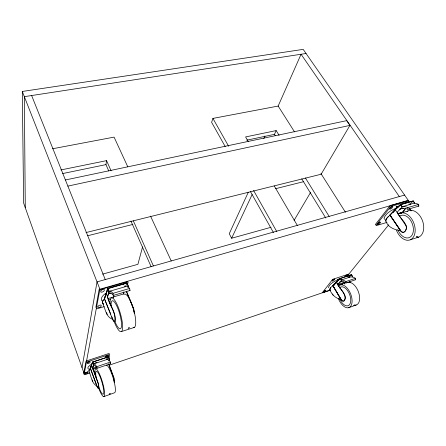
<?xml version="1.0" encoding="UTF-8"?>
<svg xmlns="http://www.w3.org/2000/svg" width="446" height="446" viewBox="0 0 446 446"><rect width="100%" height="100%" fill="white"/><g stroke="black" fill="none" stroke-linecap="round" stroke-linejoin="round"><path stroke-width="0.67" d="M108.768 170.963L105.958 164.619L106.566 160.638L60.901 169.943M114.271 382.579L113.825 378.041L108.59 364.008M114.449 382.517L114.003 377.974L108.768 363.947M82.031 367.593L97.033 281.889L404.6 195.075M86.479 361.433L99.915 289.22L22.3 91.452L303.191 49.378L408.374 200.499L99.915 289.22M337.46 280.841L337.332 279.464L351.504 274.797L352.647 276.899L351.576 274.641L340.415 278.365L332.772 285.602L341.262 299.561C335.793 298.525 331.607 294.655 329.745 289.415L330.519 287.709L334.104 284.648M91.915 364.388L92.896 362.096L93.777 364.795L92.735 367.911L98.337 383.448L98.94 387.39L98.694 388.382L98.271 388.538L96.905 386.353L90.382 368.329L91.441 364.9L92.668 362.013L108.573 356.705L109.51 359.509L109.019 360.769M105.791 295.252L106.042 293.435M91.073 367.515L91.486 365.023M329.745 289.421L330.073 289.911L329.745 289.415L330.525 287.703M123.765 292.058L123.364 294.025L108.294 298.474M123.364 294.025L123.821 292.197M127.405 284.905L128.091 282.229A1.438 0.58 -23.2 0 0 126.932 281.939L101.192 289.348A1.472 0.597 -22.1 0 0 99.692 290.418M108.852 358.16L109.71 354.804A1.187 0.379 -22.8 0 0 108.724 354.721L87.528 361.773A1.215 0.39 -22.2 0 0 86.312 362.592L84.088 374.551A1.171 0.357 -22.3 0 0 85.097 374.59L89.691 373.023M113.429 297.967L113.92 296.072M142.558 246.945L137.898 264.322L102.552 274.151M128.766 328.273L128.944 327.659M109.783 394.058L109.9 393.651M107.748 288.495L108.919 291.874L107.397 296.858C109.342 305.047 116.322 312.852 114.828 321.599L114.076 321.795L112.699 319.654L104.442 298.703L107.748 288.495L127.116 282.903L128.297 286.232L127.851 287.48M112.916 319.587L114.293 321.728L115.046 321.527C116.551 312.785 109.565 304.98 107.62 296.791L109.142 291.807L108.032 288.595L126.959 283.132L128.297 286.232M92.668 362.013L93.593 364.856L92.735 367.911M294.527 131.877L278.165 106.064L212.926 118.407L211.616 122.327L225.202 146.544M106.209 293.228L104.442 298.703L110.753 314.157M106.706 292.175L108.032 288.595M91.625 364.839L90.387 368.307L95.16 381.096M108.841 360.831L109.331 359.571L108.439 356.9L92.238 362.23L92.551 363.819M125.41 286.739L126.959 283.132M263.809 138.539L264.93 136.008M278.092 106.22L301.061 54.25L399.315 196.563M107.62 296.791L105.986 293.29L104.715 298.435L103.255 300.13L102.552 301.691L102.58 303.024C105.39 308.693 105.808 317.178 112.894 319.397L111.818 316.772M103.255 300.125L102.552 301.686L102.586 303.029L103.338 304.049L102.586 303.029M98.51 388.444L98.739 386.632L98.153 383.51L91.441 364.9L90.56 368.268M246.733 140.178L274.452 134.363L276.18 130.589L279.101 135.328M248.283 192.276L229.255 233.71L231.625 238.248L271.034 227.282M231.625 238.248L252.129 194.567M107.012 359.81L108.439 356.9M65.417 179.978L346.648 120.66L349.926 125.404L321.126 174.241L86.006 232.567M294.098 220.363L310.734 192.165M344.513 300.493C347.646 294.148 337.706 287.425 336.513 281.755L332.9 285.557L341.207 299.701L342.272 300.833M405.263 231.206L406.434 228.162L406.122 225.949L395.173 209.57L400.647 204.519L413.303 200.856L414.663 203.443L413.23 201.029L400.859 204.608L395.886 209.18M342.918 283.611L343.571 282.647L341.853 284.715L342.913 283.617L338.598 285.039M401.294 213.506L401.941 212.591M401.3 213.5L401.946 212.58M379.83 221.801L379.223 222.576A1.438 0.452 -31.2 0 1 377.829 223.569M392.051 206.203L391.404 207.033A1.5 0.479 -31.9 0 1 389.631 208.187M390.094 215.056L386.972 217.982L385.667 220.486C387.518 227.332 394.548 229.852 400.837 230.738L389.927 215.128L395.173 209.57L389.927 215.128L400.603 230.972C401.45 232.355 403.351 232.762 404.678 231.82M343.994 300.938C349.29 294.912 336.92 287.213 336.641 281.71L333.285 286.098L336.697 281.805L340.593 278.432L341.608 280.601L337.929 284.163L341.608 280.601M392.909 212.552L395.245 209.676M393.383 212.151L394.989 210.138M347.217 276.119L388.717 224.806M347.066 276.448L348.872 274.073L333.457 279.057A0.992 0.279 -29.2 0 0 332.292 279.793L322.257 292.788L330.347 290.201M408.029 202.858L408.882 201.804A1.193 0.374 -32.2 0 0 408.542 201.391L391.605 206.275A1.204 0.385 -31.9 0 0 390.178 207.206L376.14 225.174A1.148 0.362 -31.2 0 0 376.535 225.525L387.061 222.364M405.52 208.46L402.716 212.09L405.592 208.566M354.018 305.421L354.414 304.975M416.642 237.016L417.211 236.38M90.387 368.307L88.905 370.42L88.977 371.284C91.402 376.251 91.447 383.421 97.061 386.164L95.372 381.653M90.549 368.145L89.44 369.349L88.983 371.289M388.388 216.455L386.052 219.343L385.857 221.3M394.771 210.094L389.955 215.1M400.859 204.608L402.147 207.089L397.146 212.218C398.858 217.971 411.24 225.509 404.533 231.864M336.641 281.71L332.788 285.579L341.078 299.745L342.143 300.877L343.526 301.111M409.172 204.686L413.23 201.029M349.079 276.771L351.576 274.641M348.51 277.34L351.504 274.797M106.36 292.927C104.046 294.499 100.986 296.679 101.337 299.829L102.101 300.866M92.645 363.195L88.436 366.579L87.907 367.655L87.985 368.524L88.659 369.132M337.037 280.094C333.87 281.822 329.683 283.578 328.485 287.246L328.813 287.742M344.122 300.894L342.768 301.134M109.276 394.058L110.402 393.651M103.829 396.622L114.471 392.798A14.35 2.938 73.3 0 0 113.228 378.208A14.35 2.938 73.3 0 0 106.237 365.307M396.494 208.042C391.61 209.999 386.125 212.959 384.056 218.055L384.251 218.88L384.998 219.337M353.823 305.343L354.609 305.058M348.7 307.69L356.176 305.008M341.814 281.225L339.919 281.861A15.984 8.68 68.4 0 1 346.057 282.959L355.624 279.726L355.507 278.326A15.699 8.753 68.2 0 0 349.279 277.3L348.031 276.804M92.238 362.23L93.599 363.969L93.911 365.575A19.122 3.601 73.5 0 1 97.044 368.318L110.719 363.685L110.413 362.068A18.749 3.902 73.3 0 0 107.079 359.448L106.365 358.601M109.253 365.185L330.129 290.151M341.179 280.133A15.816 8.602 68.4 0 1 345.934 281.554L355.507 278.326M337.7 284.609L343.955 282.385M107.079 359.448L93.599 363.969A18.922 3.574 73.5 0 1 96.732 366.696L110.413 362.068M92.818 368.307L96.771 366.969M341.062 280.049L349.279 277.3M95.104 362.966L97.016 362.325M92.701 369.165L97.122 367.694M416.48 236.843L417.372 236.553M121.401 331.562L134.324 327.425M410.208 239.825L418.677 237.11M128.169 328.184L129.541 327.749M133.371 307.879L131.871 304.847L133.789 309.061L134.436 312.992M104.169 306.642L97.54 308.632A1.405 0.541 -22.1 0 1 96.342 308.415M399.605 213.433L408.073 210.925M124.217 285.986L125.164 286.745L108.768 291.511L109.142 293.54A23.248 5.575 74.1 0 1 113.34 295.414L130.015 290.502L129.658 288.45A22.757 6.01 74 0 0 125.443 286.522M403.401 208.12L399.61 209.23A18.827 12.488 69.6 0 1 407.962 209.297L418.811 206.097L418.716 204.38A18.464 12.555 69.4 0 0 410.253 204.396L408.915 204.112M397.598 213.601L402.716 212.09M108.768 291.511A23.008 5.525 74.1 0 1 112.961 293.34L129.658 288.45M401.411 206.805A18.632 12.377 69.8 0 1 407.856 207.568L418.716 204.38M402.036 206.788L410.253 204.396M402.147 207.089L400.647 204.519M109.142 293.54L111.11 292.966M396.304 208.483L396.193 206.788L399.973 205.69M108.579 299.952L110.586 299.372M87.689 235.744L132.875 224.433M275.617 188.686L303.798 181.628M67.864 186.105L349.926 125.404M62.674 173.555L105.958 164.619M276.18 130.589L245.579 136.933L248.377 141.722M52.578 148.758L114.076 137.117L127.785 166.815M306.051 53.487L24.34 96.654L25.288 207.73M403.853 232.21L402.147 232.121L400.748 230.928L390.072 215.089M396.193 206.788L398.183 207.228M337.332 279.464L338.564 279.965M98.142 388.293L98.449 388.477M411.123 210.835L409.411 208.605L410.978 210.874M320.925 173.533L345.472 212.257M305.404 177.937L329.154 216.405M274.452 134.363L275.182 135.551M301.747 178.857L325.77 218.016M349.692 281.565L350.378 282.708M349.569 281.61L350.255 282.753M343.955 282.201L344.998 283.946M343.827 282.24L344.87 283.99M274.279 185.999L297.382 225.492M212.926 118.407L228.642 146.266M253.579 190.475L276.81 231.658M250.329 191.351L273.415 232.528M332.443 293.998L333.123 295.23M340.415 278.365L341.48 280.645M150.536 216.098L171.242 260.96M106.566 160.638L111.076 170.779M133.354 220.865L153.374 265.877M130.946 221.077L151.161 266.753M126.497 291.238L132.088 304.78M126.285 291.299L131.62 304.228M97.083 386.292L97.44 387.161M31.638 95.539L105.25 279.57M83.982 373.085L23.638 203.081L22.3 91.452M133.153 307.946L134.224 313.059M106.683 312.613L107.085 314.558M96.732 366.696L97.044 368.318M106.984 289.939L107.23 291.283M112.961 293.34L113.34 295.414M92.383 379.92L92.551 381.224M345.934 281.554L346.057 282.959M407.856 207.568L407.962 209.297M123.224 284.42A1.795 0.725 -23.1 0 1 125.097 283.093A1.795 0.725 -23.1 0 1 126.547 283.455M95.946 307.433A1.405 0.541 -22.1 0 1 95.89 307.227L99.207 289.198A1.472 0.597 -22.1 0 1 99.291 289.008M111.138 306.023A14.584 3.507 74.1 0 1 116.417 305.192A14.584 3.507 74.1 0 1 121.479 326.355A14.584 3.507 74.1 0 1 114.717 320.992M124.033 294.327A17.394 4.51 74 0 1 133.705 309.914A17.394 4.51 74 0 1 133.371 327.531M110.112 304.083A17.545 4.215 74.1 0 1 116.529 303.358A17.545 4.215 74.1 0 1 122.555 328.763A17.545 4.215 74.1 0 1 114.416 322.229M129.563 290A22.991 6.066 73.9 0 1 130.015 290.502M405.135 203.527A1.494 0.468 -32.2 0 1 406.752 202.423A1.494 0.468 -32.2 0 1 407.466 202.685M375.738 224.672A1.148 0.362 -31.2 0 1 375.549 224.271L389.548 206.281A1.204 0.39 -31.9 0 1 390.975 205.35L407.912 200.483A1.193 0.374 -32.3 0 1 408.313 200.811M399.443 216.299A11.83 7.816 69.7 0 1 411.619 222.158A11.83 7.816 69.7 0 1 409.813 237.339A11.83 7.816 69.7 0 1 397.849 229.701M407.047 211.532A14.133 9.511 69.4 0 1 422.256 220.107A14.133 9.511 69.4 0 1 417.528 237.456M398.59 214.041A14.233 9.405 69.7 0 1 413.141 221.5A14.233 9.405 69.7 0 1 410.766 239.569A14.233 9.405 69.7 0 1 396.449 230.32M418.064 205.801A18.66 12.666 69.3 0 1 418.811 206.097M339.501 287.971A10.057 5.452 68.4 0 1 348.716 292.464A10.057 5.452 68.4 0 1 348.772 305.393A10.057 5.452 68.4 0 1 339.551 298.597M347.668 282.524A12.025 6.645 68.2 0 1 358.662 292.531A12.025 6.645 68.2 0 1 355.122 305.17M338.508 286.287A12.098 6.556 68.4 0 1 349.714 291.879A12.098 6.556 68.4 0 1 349.447 307.372A12.098 6.556 68.4 0 1 338.302 298.363M355.066 279.397A15.866 8.831 68.1 0 1 355.624 279.726M109.315 353.767A1.187 0.379 -22.8 0 0 108.333 353.684L87.143 360.714A1.21 0.39 -22.2 0 0 85.933 361.539L83.72 373.525A1.165 0.357 -22.2 0 0 84.088 373.709M89.585 361.494A1.511 0.485 -22.2 0 1 87.193 362.526M107.938 355.256A1.483 0.474 -22.8 0 1 106.962 356.047A1.483 0.474 -22.8 0 1 105.501 356.426M87.622 371.719A1.461 0.452 -22.3 0 1 86.346 372.633A1.461 0.452 -22.3 0 1 84.93 372.761M96.626 379.797A12.014 2.275 73.5 0 1 98.287 373.057A12.014 2.275 73.5 0 1 103.801 391.722A12.014 2.275 73.5 0 1 98.7 386.81M95.149 374.612A14.456 2.737 73.5 0 1 99.168 373.296A14.456 2.737 73.5 0 1 104.643 394.554A14.456 2.737 73.5 0 1 98.499 387.63M110.379 363.178A18.949 3.942 73.3 0 1 110.719 363.685M97.947 306.48L97.802 307.249A1.756 0.675 -22.2 0 0 99.296 307.528A1.756 0.675 -22.2 0 0 101.086 306.268L101.236 305.499A1.762 0.68 -22.2 0 0 99.742 305.215A1.762 0.68 -22.2 0 0 97.947 306.48M100.907 290.864L100.746 291.701A1.829 0.736 -22.2 0 0 102.296 292.041A1.829 0.736 -22.2 0 0 104.163 290.714L104.331 289.878A1.834 0.741 -22.2 0 0 102.781 289.526A1.834 0.741 -22.2 0 0 100.907 290.864M85.37 373.151L85.27 373.664A1.461 0.446 -22.3 0 0 86.53 373.72A1.461 0.446 -22.3 0 0 87.99 372.745L88.091 372.226A1.466 0.452 -22.3 0 0 86.831 372.17A1.466 0.452 -22.3 0 0 85.37 373.151M87.338 362.771L87.232 363.323A1.511 0.479 -22.2 0 0 88.531 363.406A1.511 0.479 -22.2 0 0 90.042 362.386L90.153 361.834A1.511 0.485 -22.2 0 0 88.849 361.745A1.511 0.485 -22.2 0 0 87.338 362.771M105.724 356.644L105.585 357.201A1.483 0.474 -22.8 0 0 106.817 357.296A1.483 0.474 -22.8 0 0 108.328 356.287L108.467 355.73A1.483 0.474 -22.8 0 0 107.235 355.629A1.483 0.474 -22.8 0 0 105.724 356.644M323.963 291.232L323.528 291.784A1.199 0.329 -28.8 0 0 324.064 292.013A1.199 0.329 -28.8 0 0 325.468 291.127L325.903 290.575A1.199 0.329 -28.8 0 0 325.368 290.346A1.199 0.329 -28.8 0 0 323.963 291.232M332.627 280.116L332.17 280.707A1.232 0.351 -29.1 0 0 332.699 280.963A1.232 0.351 -29.1 0 0 334.149 280.049L334.612 279.458A1.238 0.351 -29.2 0 0 334.076 279.196A1.238 0.351 -29.2 0 0 332.627 280.116M378.23 223.362L377.623 224.137A1.438 0.452 -31.2 0 0 378.113 224.583A1.438 0.452 -31.2 0 0 379.819 223.479L380.427 222.705A1.444 0.452 -31.3 0 0 379.936 222.259A1.444 0.452 -31.3 0 0 378.23 223.362M390.428 207.78L389.776 208.611A1.5 0.479 -31.9 0 0 390.256 209.107A1.5 0.479 -31.9 0 0 392.028 207.959L392.681 207.128A1.5 0.479 -31.9 0 0 392.207 206.621A1.5 0.479 -31.9 0 0 390.428 207.78M345.6 275.801L345.126 276.392A1.227 0.34 -29.4 0 0 345.622 276.659A1.227 0.34 -29.4 0 0 347.066 275.745L347.546 275.16A1.227 0.34 -29.5 0 0 347.049 274.887A1.227 0.34 -29.5 0 0 345.6 275.801"/></g></svg>
